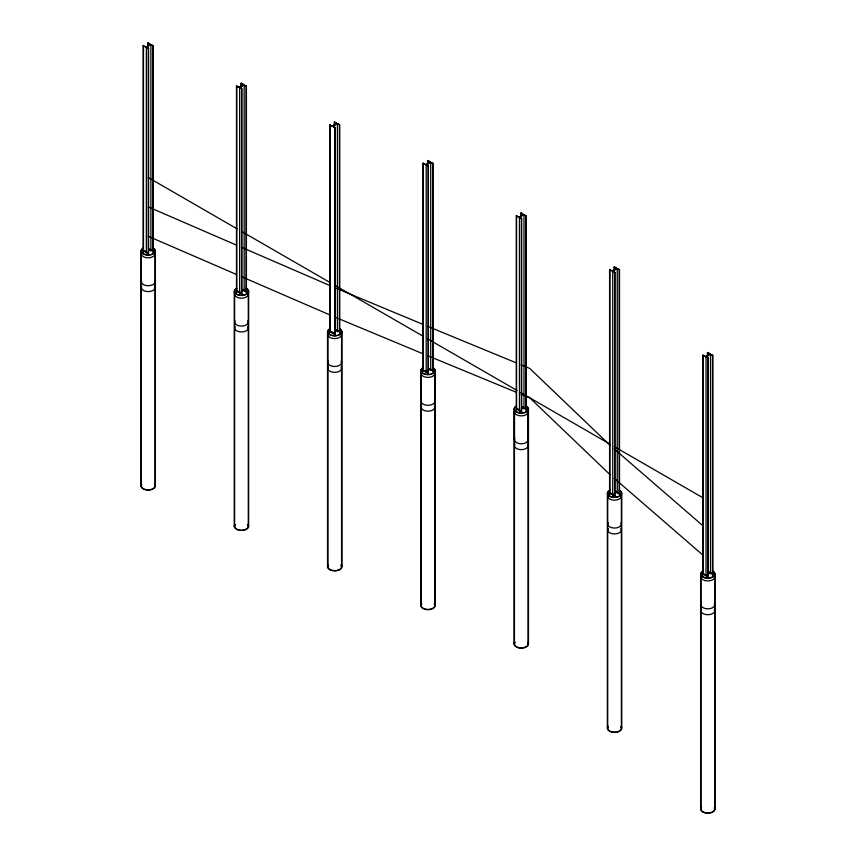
<?xml version="1.0" encoding="UTF-8"?>
<svg xmlns="http://www.w3.org/2000/svg" width="856" height="856" viewBox="0 0 856 856"><rect width="100%" height="100%" fill="white"/><g stroke="black" fill="none" stroke-linecap="round" stroke-linejoin="round"><path stroke-width="1.28" d="M514.082 643.99L514.082 408.997M514.445 643.99L514.445 408.997M528.109 643.99L528.109 408.997M146.365 253.098L146.365 46.962L150.421 44.619L153.138 45.742L153.138 252.071M239.637 293.49L239.637 87.344L243.693 85.012L246.41 86.124L246.41 292.452M426.192 372.692L426.192 164.63L430.247 162.287L432.965 163.41L432.965 371.665M519.464 411.158L519.464 217.082L523.519 214.738L526.237 215.862L526.237 410.131M612.736 495.431L612.736 270.935L616.791 268.591L619.509 269.715L619.509 494.404M706.018 576.216L706.018 356.61L710.073 354.266L712.791 355.39L712.791 575.178M146.601 251.557L143.466 250.637M239.873 291.95L236.748 291.019M333.155 332.342L330.02 331.411M426.427 371.151L423.292 370.231M519.699 409.617L516.575 408.697M612.982 493.891L609.847 492.97M706.254 574.676L703.974 574.504M143.209 252.113L143.209 45.593C144.685 48.749 154.016 44.212 147.788 42.95L147.788 46.92M147.788 42.95L153.138 45.742M143.209 45.593L148.559 48.385L148.559 254.703M236.491 292.313L236.491 85.974C238.032 89.174 247.277 84.498 241.071 83.332L241.071 87.301M241.071 83.332L246.41 86.124M236.491 85.974L241.831 88.767L241.831 295.095M329.763 332.695L329.763 124.794C331.315 127.993 340.538 123.307 334.343 122.151L334.343 124.816M334.343 122.151L339.682 124.944L339.682 332.845M329.763 124.794L335.103 127.587L335.103 335.488M335.103 127.587C328.907 126.271 338.238 121.82 339.682 124.944M423.035 371.515L423.035 163.261C424.523 166.428 433.821 161.859 427.615 160.618L427.615 163.293M427.615 160.618L432.965 163.41M423.035 163.261L428.385 166.053L428.385 374.297M516.318 409.981L516.318 215.712C517.859 218.901 527.114 214.235 520.897 213.069L520.897 215.552M520.897 213.069L526.237 215.862M516.318 215.712L521.657 218.505L521.657 412.763M609.59 494.254L609.59 269.565C611.13 272.743 620.386 268.11 614.169 266.922L614.169 270.838M614.169 266.922L619.509 269.715M609.59 269.565L614.929 272.358L614.929 497.036M702.862 575.029L702.862 355.24C704.36 358.418 713.637 353.817 707.441 352.597L707.441 356.417M707.441 352.597L712.791 355.39M702.862 355.24L708.212 358.033L708.212 577.821M709.442 572.835L709.196 572.204M334.867 331.272L336.483 330.395L336.098 329.87M428.15 370.092L429.765 369.214L429.37 368.679M521.422 408.558L523.037 407.681L522.652 407.146M614.694 492.831L615.592 492.542M707.976 573.606L710.009 572.846L711.989 573.563M148.687 250.487L149.8 249.235M149.105 250.262L150.603 249.759L152.882 251.076M241.959 290.88L243.232 289.97L242.826 289.478M242.066 290.826L243.821 290.13L246.154 291.468M335.231 331.261L337.093 330.523L339.436 331.85M428.514 370.081L430.375 369.343L432.708 370.669M521.785 408.547L523.647 407.798L525.98 409.136M708.329 573.595L709.292 573.103M615.635 492.339L616.352 491.89L615.924 491.43M615.432 492.446L616.983 492.093L619.509 493.27M422.918 324.37L334.525 287.573M427.829 326.404L516.243 362.858M521.154 364.891L529.757 368.433L610.103 445.355M422.918 353.753L334.525 316.945M427.829 355.775L516.243 392.241M521.154 394.263L529.757 397.805L610.103 474.738M148.174 206.885L236.449 245.105M241.349 247.224L329.614 285.444M148.174 236.256L236.449 274.476M241.349 276.595L329.614 314.815M516.318 408.847L521.4 411.79M423.035 370.38L428.128 373.323M329.763 331.572L334.856 334.503M236.491 291.179L241.831 293.961M143.209 250.787L147.81 253.109M702.862 573.905L704.124 574.28M609.75 493.206L612.928 494.993M703.183 574.076L704.873 574.697M522.898 407.007L526.237 408.997M429.616 368.551L432.965 370.53M336.344 329.731L339.682 331.711M616.17 491.291L618.717 492.778M243.072 289.339L246.41 291.329M149.543 249.096L153.138 250.936M709.442 572.065L711.357 573.178M704.766 574.943L706.2 575.778M521.657 218.505L519.464 217.124M614.929 272.358L612.757 271.01M428.385 166.053L426.192 164.673M241.831 88.767L239.637 87.387M708.212 358.033L706.018 356.61M148.559 48.385L146.365 46.994M148.174 177.502L237.208 228.905M241.831 231.58L329.71 282.32M334.343 284.984L423.378 336.387M428 339.062L517.035 390.464M520.501 392.465L609.536 443.868M614.169 446.543L703.204 497.946M613.174 494.832L614.929 495.902M706.457 575.607L707.955 576.837M706.575 575.681L708.212 576.687M711.154 573.338L712.631 573.948M241.082 293.501L239.701 292.634M147.681 253.034L146.451 252.274M618.503 492.949L619.252 493.409M711.785 573.723L712.791 574.044M147.66 253.333L148.313 253.419M147.821 253.43L148.559 253.569M614.683 496.063L612.864 494.64M521.657 411.629L519.538 410.313M428.385 373.163L426.267 371.857M335.103 334.354L332.963 333.005M614.127 448.854L702.787 525.627M614.127 478.226L702.787 554.998M715.017 574.055L715.017 809.048M714.664 574.055L714.664 809.048M712.534 355.529L712.534 575.318M710.534 354.373L710.534 574.034M707.955 358.172L707.955 577.971M707.698 352.447L707.698 356.278M703.118 355.09L703.118 574.879M700.989 574.055L700.989 809.048M700.625 574.055L700.625 809.048M621.745 493.27L621.745 728.263M621.381 493.27L621.381 728.263M619.252 269.854L619.252 494.543M617.251 268.698L617.251 493.538M614.683 272.508L614.683 497.197M614.426 266.772L614.426 270.689M609.847 269.415L609.847 494.286M607.717 493.27L607.717 728.263M607.353 493.27L607.353 728.263M528.473 408.997L528.473 643.99M528.109 411.939L528.109 439.845M525.98 216.012L525.98 410.27M523.979 214.845L523.979 409.072M521.4 218.655L521.4 412.913M521.144 212.919L521.144 216.643M516.575 215.562L516.575 409.831M514.445 411.939L514.445 439.845M435.19 370.53L435.19 605.524M434.837 370.53L434.837 605.524M432.708 163.549L432.708 371.804M430.707 162.394L430.707 370.605M428.128 166.192L428.128 374.447M427.872 160.468L427.872 164.48M423.292 163.111L423.292 371.365M421.163 370.53L421.163 605.524M420.81 370.53L420.81 605.524M341.919 331.721L341.919 566.715M341.565 331.721L341.565 566.715M339.436 125.083L339.436 332.984M337.425 123.927L337.425 331.786M334.856 127.737L334.856 335.638M334.6 122.001L334.6 126.003M330.02 124.644L330.02 332.545M327.891 331.721L327.891 566.715M327.527 331.721L327.527 566.715M248.647 291.329L248.647 526.322M248.283 291.329L248.283 526.322M246.154 86.274L246.154 292.602M244.153 85.118L244.153 291.404M241.574 88.917L241.574 295.245M241.328 83.193L241.328 87.162M236.748 85.835L236.748 292.345M234.619 291.329L234.619 526.322M234.255 291.329L234.255 526.322M155.375 250.936L155.375 485.93M155.011 250.936L155.011 485.93M152.882 45.882L152.882 252.21M150.881 44.726L150.881 251.204M148.302 48.525L148.302 254.863M148.045 42.8L148.045 46.77M143.466 45.443L143.466 252.146M141.336 250.936L141.336 485.93M140.983 250.936L140.983 485.93M714.385 575.874A6.837 3.948 0 0 1 707.58 580.935A6.837 3.948 0 0 1 701.417 575.607M712.663 571.262A6.837 3.948 0 0 1 712.545 576.912A6.837 3.948 0 0 1 702.765 576.709A6.837 3.948 0 0 1 703.354 571.07M714.385 603.78A6.837 3.948 0 0 1 707.58 608.841A6.837 3.948 0 0 1 701.417 603.512M714.385 609.654A6.837 3.948 0 0 1 707.58 614.715A6.837 3.948 0 0 1 701.417 609.386M714.375 807.315A7.19 4.152 0 0 1 707.57 813.2A7.19 4.152 0 0 1 701.513 807.058M712.534 570.909A7.19 4.152 0 0 1 713.037 576.923A7.19 4.152 0 0 1 702.615 576.923A7.19 4.152 0 0 1 703.118 570.909M714.385 807.936A6.837 3.948 0 0 1 707.58 812.986A6.837 3.948 0 0 1 701.417 807.668M620.953 494.832A6.837 3.948 0 0 1 614.555 500.161A6.837 3.948 0 0 1 608.145 494.832M619.38 490.488A6.837 3.948 0 0 1 619.263 496.127A6.837 3.948 0 0 1 609.493 495.924A6.837 3.948 0 0 1 610.071 490.295M620.953 522.738A6.837 3.948 0 0 1 614.555 528.066A6.837 3.948 0 0 1 608.145 522.738M620.953 528.612A6.837 3.948 0 0 1 614.555 533.941A6.837 3.948 0 0 1 608.145 528.612M621.092 726.541A7.19 4.152 0 0 1 614.298 732.415A7.19 4.152 0 0 1 608.231 726.273M619.263 490.135A7.19 4.152 0 0 1 619.755 496.138A7.19 4.152 0 0 1 609.344 496.138A7.19 4.152 0 0 1 609.836 490.135M620.953 726.894A6.837 3.948 0 0 1 614.555 732.212A6.837 3.948 0 0 1 608.145 726.894M527.681 410.559A6.837 3.948 0 0 1 521.272 415.888A6.837 3.948 0 0 1 514.873 410.559M526.108 406.204A6.837 3.948 0 0 1 526.108 411.79A6.837 3.948 0 0 1 516.446 411.79A6.837 3.948 0 0 1 516.446 406.204M527.681 438.465A6.837 3.948 0 0 1 521.272 443.793A6.837 3.948 0 0 1 514.873 438.465M527.681 444.339A6.837 3.948 0 0 1 521.272 449.668A6.837 3.948 0 0 1 514.873 444.339M527.82 642.268A7.19 4.152 0 0 1 521.015 648.142A7.19 4.152 0 0 1 514.959 642M525.991 405.862A7.19 4.152 0 0 1 526.483 411.864A7.19 4.152 0 0 1 516.072 411.864A7.19 4.152 0 0 1 516.564 405.862M527.681 642.61A6.837 3.948 0 0 1 521.272 647.938A6.837 3.948 0 0 1 514.873 642.61M434.409 372.093A6.837 3.948 0 0 1 428 377.421A6.837 3.948 0 0 1 421.591 372.093M432.836 367.738A6.837 3.948 0 0 1 432.836 373.323A6.837 3.948 0 0 1 423.164 373.323A6.837 3.948 0 0 1 423.164 367.738M434.409 399.998A6.837 3.948 0 0 1 428 405.327A6.837 3.948 0 0 1 421.591 399.998M434.409 405.872A6.837 3.948 0 0 1 428 411.201A6.837 3.948 0 0 1 421.591 405.872M434.313 603.534A7.19 4.152 0 0 1 428 609.686A7.19 4.152 0 0 1 421.687 603.534M432.708 367.395A7.19 4.152 0 0 1 433.211 373.398A7.19 4.152 0 0 1 422.789 373.398A7.19 4.152 0 0 1 423.292 367.395M434.409 604.143A6.837 3.948 0 0 1 428 609.472A6.837 3.948 0 0 1 421.591 604.143M341.127 333.273A6.837 3.948 0 0 1 334.728 338.601A6.837 3.948 0 0 1 328.319 333.273M339.554 328.929A6.837 3.948 0 0 1 339.554 334.514A6.837 3.948 0 0 1 329.892 334.514A6.837 3.948 0 0 1 329.892 328.929M341.127 361.179A6.837 3.948 0 0 1 334.728 366.507A6.837 3.948 0 0 1 328.319 361.179M341.127 367.053A6.837 3.948 0 0 1 334.728 372.381A6.837 3.948 0 0 1 328.319 367.053M341.041 564.725A7.19 4.152 0 0 1 334.985 570.866A7.19 4.152 0 0 1 328.18 564.981M339.436 328.576A7.19 4.152 0 0 1 339.928 334.589A7.19 4.152 0 0 1 329.517 334.589A7.19 4.152 0 0 1 330.009 328.576M341.127 565.335A6.837 3.948 0 0 1 334.728 570.663A6.837 3.948 0 0 1 328.319 565.335M247.855 292.891A6.837 3.948 0 0 1 241.446 298.209A6.837 3.948 0 0 1 235.047 292.891M245.929 288.344A6.837 3.948 0 0 1 246.507 293.983A6.837 3.948 0 0 1 236.738 294.186A6.837 3.948 0 0 1 236.62 288.536M247.855 320.797A6.837 3.948 0 0 1 241.446 326.115A6.837 3.948 0 0 1 235.047 320.797M247.855 326.671A6.837 3.948 0 0 1 241.446 331.989A6.837 3.948 0 0 1 235.047 326.671M247.769 524.332A7.19 4.152 0 0 1 241.702 530.474A7.19 4.152 0 0 1 234.908 524.6M246.164 288.194A7.19 4.152 0 0 1 246.656 294.197A7.19 4.152 0 0 1 236.245 294.197A7.19 4.152 0 0 1 236.738 288.194M247.855 524.942A6.837 3.948 0 0 1 241.446 530.271A6.837 3.948 0 0 1 235.047 524.942M154.583 252.499A6.837 3.948 0 0 1 148.42 257.827A6.837 3.948 0 0 1 141.614 252.766M152.646 247.962A6.837 3.948 0 0 1 153.235 253.59A6.837 3.948 0 0 1 143.455 253.793A6.837 3.948 0 0 1 143.337 248.154M154.583 280.404A6.837 3.948 0 0 1 148.42 285.733A6.837 3.948 0 0 1 141.614 280.672M154.583 286.279A6.837 3.948 0 0 1 148.42 291.607A6.837 3.948 0 0 1 141.614 286.546M154.487 483.94A7.19 4.152 0 0 1 148.43 490.081A7.19 4.152 0 0 1 141.625 484.207M152.882 247.801A7.19 4.152 0 0 1 153.385 253.804A7.19 4.152 0 0 1 142.963 253.804A7.19 4.152 0 0 1 143.466 247.801M154.583 484.56A6.837 3.948 0 0 1 148.42 489.878A6.837 3.948 0 0 1 141.614 484.828"/></g></svg>
